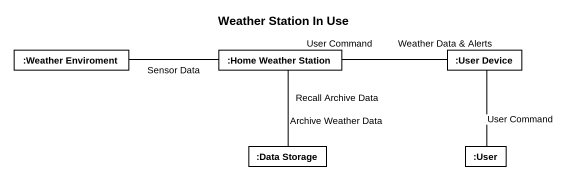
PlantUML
@startuml
title Weather Station In Use
rectangle ":Weather Enviroment" as Weather_Enviroment
rectangle ":Home Weather Station" as Home_Weather_Station
rectangle ":User Device" as User_Device
rectangle ":Data Storage" as Data_Storage
rectangle ":User" as User
Weather_Enviroment -right- Home_Weather_Station : Sensor Data
Home_Weather_Station -right- User_Device : Weather Data & Alerts\nUser Command
Home_Weather_Station -- Data_Storage : Recall Archive Data\nArchive Weather Data
User_Device -- User : User Command
@enduml
